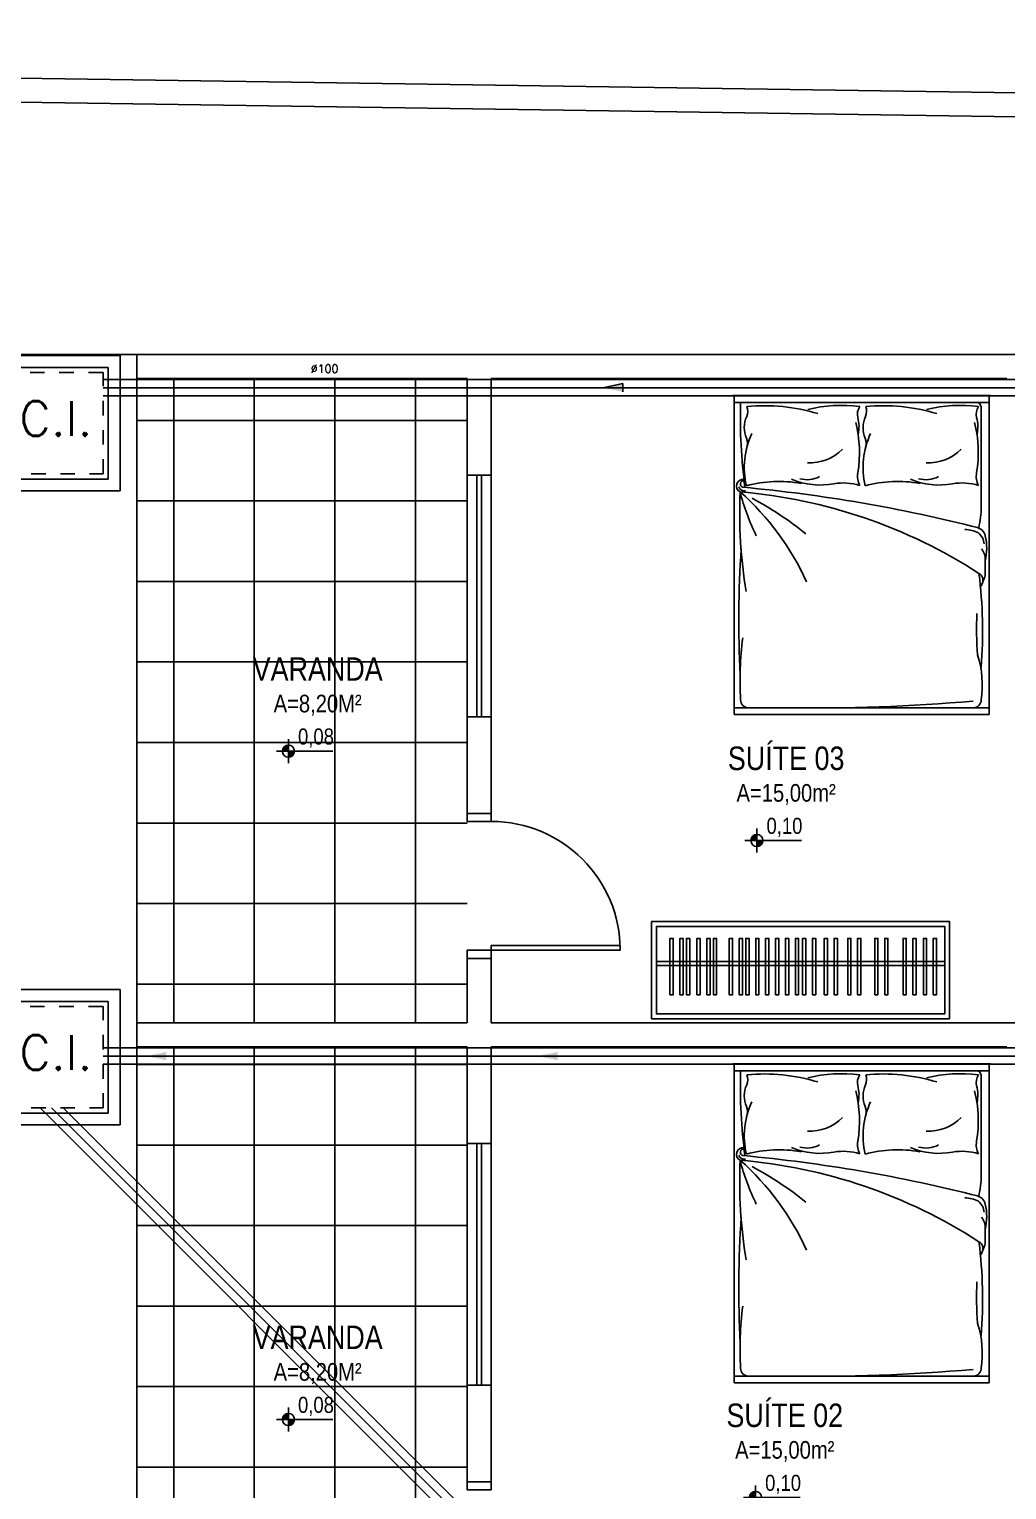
# Model space of a CAD drawing. Header units: millimetres. Extents: x 4156 to 4603, y 996 to 1078.
# Drawn here: x 4184.84 to 4191.52, y 1062.37 to 1072.34 of the extents above; entities that cross this region are included whole.
import ezdxf
from ezdxf.enums import TextEntityAlignment as Align

# ---------------------------------------------------------------- set-up
doc = ezdxf.new("R2010")
doc.units = ezdxf.units.MM
doc.header["$LTSCALE"] = 20
doc.linetypes.add('HIDDEN', pattern=[0.375, 0.25, -0.125])
doc.linetypes.add('HIDDEN2', pattern=[0.1875, 0.125, -0.0625])
for name, color, linetype in [('-HIDRO', 8, 'Continuous'), ('ARREDI_attrezzature', 175, 'Continuous'), ('COTA', 7, 'Continuous'), ('E-txt-g', 3, 'Continuous'), ('Esgoto', 5, 'Continuous'), ('HIDROGRAFIA', 4, 'Continuous'), ('Texto-Tubos', 7, 'Continuous'), ('TigreCad', 3, 'Continuous')]:
    doc.layers.add(name, color=color, linetype=linetype)
doc.layers.add('E-Txt-W', color=7, linetype='Continuous', lineweight=20)
doc.styles.add('F2', font='ARIALN.TTF')
doc.styles.add('R80', font='simplex.shx', dxfattribs={"height": 12})
doc.styles.add('REG60', font='romans.shx', dxfattribs={"width": 0.8, "height": 0.15})
doc.styles.add('REG80', font='romans.shx', dxfattribs={"width": 0.8, "height": 0.2})
doc.styles.add('TCTUBOS-TXT', font='txt.shx')

# ---------------------------------------------------------------- blocks, each defined once
blk = doc.blocks.new('TXT-AMB75')
at = {"layer": 'E-txt-g', "style": 'REG80', "width": 0.8, "flags": 8}
blk.add_attdef('TXT', text='', height=0.2, dxfattribs=at).set_placement((0.005, 0.296), align=Align.CENTER)
at = {"layer": 'E-Txt-W', "style": 'REG60', "width": 0.8, "flags": 8}
blk.add_attdef('TXT', text='', height=0.15, dxfattribs=at).set_placement((0.005, 0.027), align=Align.CENTER)
blk = doc.blocks.new('NV')
at = {"color": 4, "linetype": 'ByBlock', "ltscale": 0.5}
for p, q in [((-1.414, -0.142), (-1.414, 0.107)), ((-1.539, -0.018), (-0.953, -0.018))]:
    blk.add_line(p, q, dxfattribs=at)
at = {"color": 4, "ltscale": 2.5}
blk.add_circle((-1.414, -0.018), 0.0622, dxfattribs=at)
at = {"color": 4}
for points in [[(-1.414, -0.018), (-1.458, 0.026), (-1.476, -0.018), (-1.472, 0.006)], [(-1.414, -0.018), (-1.414, 0.045), (-1.458, 0.026), (-1.438, 0.04)], [(-1.414, -0.018), (-1.352, -0.018), (-1.37, -0.062), (-1.357, -0.041)], [(-1.414, -0.018), (-1.37, -0.062), (-1.414, -0.08), (-1.39, -0.075)]]:
    blk.add_solid(points, dxfattribs=at)
at = {"layer": 'E-Txt-W', "color": 4, "ltscale": 2.5, "style": 'F2'}
blk.add_attdef('COTAPISO', (-1.306, 0.073), '', height=0.15, dxfattribs=at)
blk = doc.blocks.new('cama')
at = {"layer": 'ARREDI_attrezzature', "color": 8}
for p, q in [((0.8658, 1.0458), (-0.7169, 1.0458)), ((-0.7169, 1.0458), (-0.7169, -0.9357)), ((-0.7169, 1.0033), (0.8658, 1.0033)), ((0.8658, 1.0458), (0.8658, -0.9357)), ((0.8164, 0.3554), (0.8164, 0.9638)), ((0.8411, -0.0623), (0.8411, 0.0347)), ((0.8381, -0.0794), (0.8164, -0.1381)), ((-0.7169, -0.8932), (0.8658, -0.8932)), ((-0.7169, -0.9357), (0.8658, -0.9357))]:
    blk.add_line(p, q, dxfattribs=at)
for centre, radius, start, end in [((2.6377, 0.909), 3.3165, 178.37032, 187.53223), ((0.767, 0.9638), 0.0494, 360, 53.1301), ((-0.4874, 0.846), 0.167, 155.78773, 202.88083), ((-0.7139, 0.9478), 0.0814, 335.78773, 21.71238), ((-0.533, -0.1796), 1.1623, 73.20165, 95.19902), ((-0.0531, 0.1009), 0.8832, 82.50994, 103.57317), ((0.1262, 0.9306), 0.0789, 144.37876, 195.19877), ((-0.1606, 0.8526), 0.2183, 347.31196, 15.19877), ((0.25, 0.846), 0.167, 155.78773, 202.88083), ((0.0234, 0.9478), 0.0814, 335.78773, 21.71238), ((0.2043, -0.1796), 1.1623, 73.20165, 95.19902), ((0.6843, 0.1009), 0.8832, 82.50994, 103.57317), ((0.8636, 0.9306), 0.0789, 144.37876, 195.19877), ((0.5767, 0.8526), 0.2183, 347.31196, 15.19877), ((-0.6976, 0.6922), 0.7583, 350.37112, 14.25995), ((0.0398, 0.6922), 0.7583, 350.37112, 14.25995), ((-0.1504, 0.598), 0.5042, 155.11795, 192.98619), ((-0.7194, 0.748), 0.0848, 339.01609, 22.88083), ((0.5869, 0.598), 0.5042, 155.11795, 192.98619), ((0.0179, 0.748), 0.0848, 339.01609, 22.88083), ((-0.2514, 0.9178), 0.291, 267.82948, 315.00983), ((0.486, 0.9178), 0.291, 267.82948, 315.00983), ((0.1752, 0.5442), 0.1269, 170.37112, 206.96494), ((0.9125, 0.5442), 0.1269, 170.37112, 206.96494), ((-0.6623, 0.4839), 0.0409, 81.6091, 243.93818), ((-0.6505, 0.4938), 0.0409, 202.60519, 274.49888), ((-0.6586, 0.4964), 0.0206, 81.29147, 258.1256), ((-1.5235, -8.8752), 9.3909, 75.67156, 84.74188), ((-0.4381, -0.2522), 0.7645, 79.7638, 105.44974), ((-0.1846, 0.9358), 0.446, 246.68784, 281.12174), ((-0.2643, 0.6896), 0.1667, 254.14067, 297.6985), ((-0.0423, 0.1583), 0.3445, 72.35976, 99.39259), ((0.2993, -0.2522), 0.7645, 79.7638, 105.44974), ((0.5528, 0.9358), 0.446, 246.68784, 281.12174), ((0.473, 0.6896), 0.1667, 254.14067, 297.6985), ((0.695, 0.1583), 0.3445, 72.35976, 99.39259), ((2.2792, 0.3177), 2.9624, 177.49407, 189.50941), ((-1.7845, -0.7988), 1.6648, 24.38327, 48.45325), ((-0.9479, -2.7638), 3.2221, 57.09539, 85.23633), ((0.6516, 0.784), 1.3739, 194.18939, 206.30958), ((-1.5808, -1.4319), 2.0816, 51.03759, 62.08563), ((0.1886, 0.3639), 0.6279, 347.08904, 359.23129), ((0.7005, -0.0173), 0.232, 65.03386, 86.464), ((0.7739, 0.1597), 0.0692, 12.88269, 78.38686), ((0.7349, 0.1156), 0.1001, 4.6849, 50.59841), ((5.7695, -0.3535), 6.4581, 176.0268, 182.97615), ((0.7348, 0.0283), 0.1065, 356.60169, 37.7302), ((0.499, 0.0969), 0.3512, 346.92865, 12.88269), ((-2.1135, -0.4201), 2.9383, 355.67002, 7.06799), ((0.7774, -0.1012), 0.0494, 339.7541, 59.48722), ((0.7917, -0.0623), 0.0494, 339.7541, 360), ((0.7917, -0.0623), 0.0494, 339.7541, 360), ((2.6561, -0.4101), 1.869, 176.84129, 184.7569), ((1.4933, -0.7256), 2.174, 172.94813, 183.11738), ((0.2054, -0.7537), 0.6176, 351.61548, 17.78703), ((-0.628, -0.8438), 0.0494, 180, 270), ((-0.2247, 10.5395), 11.4341, 269.10868, 274.97619), ((0.767, -0.8438), 0.0494, 270, 360)]:
    blk.add_arc(centre, radius, start, end, dxfattribs=at)
at = {"layer": 'COTA', "color": 8, "linetype": 'Continuous'}
blk.add_line((0.8744, 1.0458), (-0.7256, 1.0458), dxfattribs=at)
blk = doc.blocks.new('inp_cx')
for p, q in [((40, 40), (-40, 40)), ((-40, 40), (-40, -40)), ((40, -40), (40, 40)), ((-40, -40), (40, -40))]:
    blk.add_line(p, q)
at = {"color": 1, "linetype": 'Continuous', "ltscale": 0.5}
for p, q in [((33, 33), (-33, 33)), ((-33, 33), (-33, -33)), ((33, -33), (33, 33)), ((-33, -33), (33, -33))]:
    blk.add_line(p, q, dxfattribs=at)
at = {"color": 1, "linetype": 'HIDDEN', "ltscale": 0.5}
for p, q in [((30, 30), (-30, 30)), ((-30, 30), (-30, -30)), ((30, -30), (30, 30)), ((-30, -30), (30, -30))]:
    blk.add_line(p, q, dxfattribs=at)
at = {"style": 'R80'}
blk.add_text('C.I.', height=20.592, dxfattribs=at).set_placement((-19.56, -7.5))

msp = doc.modelspace()

# ---------------------------------------------------------------- hatches: boundary and pattern name
at = {"layer": '-HIDRO'}
h = msp.add_hatch(dxfattribs=at)
h.set_pattern_fill('ANSI37,_O', color=256, scale=4.4, angle=45)
h.set_pattern_definition([(90, (1828.53146, 654.4225), (-0.55, 3e-16), []), (180, (1828.53146, 654.4225), (-3e-16, -0.55), [])])
h.paths.add_polyline_path([(4187.8349, 1060.8284), (4185.5799, 1060.8284), (4185.5799, 1056.4284), (4187.8349, 1056.4284)])
h.paths.add_polyline_path([(4186.6555, 1058.2835, -1), (4186.5734, 1058.2835, -1)], flags=16)
h.paths.add_polyline_path([(4187.8349, 1065.3934), (4185.5799, 1065.3934), (4185.5799, 1060.9934), (4187.8349, 1060.9934)])
h.paths.add_polyline_path([(4187.8349, 1069.9584), (4185.5799, 1069.9584), (4185.5799, 1065.5584), (4187.8349, 1065.5584)])
at = {"layer": 'Esgoto'}
h = msp.add_hatch(color=256, dxfattribs=at)
h.paths.add_polyline_path([(4188.8985, 1069.8959), (4188.8984, 1069.9238), (4188.761, 1069.8955)])
h.paths.add_polyline_path([(4188.8986, 1069.868), (4188.8985, 1069.8959), (4188.761, 1069.8955)])
h = msp.add_hatch(color=256, dxfattribs=at)
h.paths.add_polyline_path([(4185.7803, 1065.3309), (4185.7802, 1065.3588), (4185.6428, 1065.3305)])
h.paths.add_polyline_path([(4185.7804, 1065.303), (4185.7803, 1065.3309), (4185.6428, 1065.3305)])
h = msp.add_hatch(color=256, dxfattribs=at)
h.paths.add_polyline_path([(4188.4527, 1065.3309), (4188.4527, 1065.3588), (4188.3152, 1065.3305)])
h.paths.add_polyline_path([(4188.4528, 1065.303), (4188.4527, 1065.3309), (4188.3152, 1065.3305)])

# ---------------------------------------------------------------- linework, layer by layer
at = {"layer": '-HIDRO', "linetype": 'Continuous'}
for p, q in [((4195.279, 1071.8571), (4162.0568, 1072.3448)), ((4195.1152, 1071.6945), (4162.1821, 1072.18)), ((4193.4999, 1070.1234), (4185.5799, 1070.1234)), ((4187.8349, 1069.9584), (4185.5799, 1069.9584)), ((4187.8349, 1069.9584), (4187.8349, 1069.2984)), ((4191.5199, 1069.9584), (4187.9999, 1069.9584)), ((4187.9999, 1069.9584), (4187.9999, 1069.2984)), ((4187.9999, 1069.2984), (4187.8349, 1069.2984)), ((4187.8349, 1067.6484), (4187.8349, 1066.9884)), ((4187.9999, 1067.6484), (4187.8349, 1067.6484)), ((4187.9999, 1067.6484), (4187.9999, 1066.9884)), ((4187.9999, 1066.9884), (4187.8349, 1066.9884)), ((4187.8349, 1065.9984), (4187.8349, 1065.5584)), ((4187.9999, 1065.9984), (4187.8349, 1065.9984)), ((4187.9999, 1065.9984), (4187.9999, 1065.5584)), ((4187.8349, 1065.5584), (4185.5799, 1065.5584)), ((4193.3349, 1065.5584), (4187.9999, 1065.5584)), ((4187.8349, 1065.3934), (4185.5799, 1065.3934)), ((4187.8349, 1065.3934), (4187.8349, 1064.7334)), ((4191.5199, 1065.3934), (4187.9999, 1065.3934)), ((4187.9999, 1065.3934), (4187.9999, 1064.7334)), ((4187.8349, 1063.0834), (4187.8349, 1062.4234)), ((4187.9999, 1063.0834), (4187.8349, 1063.0834)), ((4187.9999, 1063.0834), (4187.9999, 1062.4234)), ((4187.9999, 1062.4234), (4187.8349, 1062.4234))]:
    msp.add_line(p, q, dxfattribs=at)
at = {"layer": '-HIDRO'}
for p, q in [((4184.4799, 1070.1234), (4185.5799, 1070.1234)), ((4185.5799, 1070.1234), (4185.5799, 1056.4284)), ((4187.8349, 1067.6484), (4187.8349, 1069.2984)), ((4187.9999, 1067.6484), (4187.9999, 1069.2984)), ((4187.9999, 1064.7334), (4187.8349, 1064.7334)), ((4187.8349, 1063.0834), (4187.8349, 1064.7334)), ((4187.9999, 1063.0834), (4187.9999, 1064.7334))]:
    msp.add_line(p, q, dxfattribs=at)
at = {"layer": '-HIDRO', "linetype": 'HIDDEN'}
for p, q in [((4187.9009, 1067.6484), (4187.9009, 1069.2984)), ((4187.9339, 1067.6484), (4187.9339, 1069.2984)), ((4187.9009, 1063.0834), (4187.9009, 1064.7334)), ((4187.9339, 1063.0834), (4187.9339, 1064.7334))]:
    msp.add_line(p, q, dxfattribs=at)
at = {"layer": '-HIDRO', "ltscale": 0.5}
for p, q in [((4191.0966, 1065.9776), (4189.1274, 1065.9776)), ((4191.0966, 1065.9501), (4189.1274, 1065.9501))]:
    msp.add_line(p, q, dxfattribs=at)
at = {"layer": '-HIDRO'}
for points in [[(4187.9999, 1066.9884), (4187.9999, 1066.9334), (4187.8349, 1066.9334), (4187.8349, 1066.9884)], [(4187.9999, 1065.9984), (4187.9999, 1066.0534), (4187.8349, 1066.0534), (4187.8349, 1065.9984)], [(4187.9999, 1062.4234), (4187.9999, 1062.3684), (4187.8349, 1062.3684), (4187.8349, 1062.4234)]]:
    msp.add_lwpolyline(points, dxfattribs=at)
for points in [[(4191.1296, 1065.5854), (4189.0944, 1065.5854), (4189.0944, 1066.2497), (4191.1296, 1066.2497)], [(4191.0966, 1065.6184), (4189.1274, 1065.6184), (4189.1274, 1066.2167), (4191.0966, 1066.2167)], [(4187.9999, 1066.0534), (4188.8799, 1066.0534), (4188.8799, 1066.0864), (4187.9999, 1066.0864)]]:
    msp.add_lwpolyline(points, close=True, dxfattribs=at)
at = {"layer": '-HIDRO', "ltscale": 0.5}
for points in [[(4189.2199, 1065.7497), (4189.2419, 1065.7497), (4189.2419, 1066.1347), (4189.2199, 1066.1347)], [(4189.2876, 1065.7497), (4189.3096, 1065.7497), (4189.3096, 1066.1347), (4189.2876, 1066.1347)], [(4189.3547, 1065.7497), (4189.3327, 1065.7497), (4189.3327, 1066.1347), (4189.3547, 1066.1347)], [(4189.4041, 1065.7497), (4189.4261, 1065.7497), (4189.4261, 1066.1347), (4189.4041, 1066.1347)], [(4189.4718, 1065.7497), (4189.4938, 1065.7497), (4189.4938, 1066.1347), (4189.4718, 1066.1347)], [(4189.5389, 1065.7497), (4189.5169, 1065.7497), (4189.5169, 1066.1347), (4189.5389, 1066.1347)], [(4189.6251, 1065.7497), (4189.6471, 1065.7497), (4189.6471, 1066.1347), (4189.6251, 1066.1347)], [(4189.6928, 1065.7497), (4189.7148, 1065.7497), (4189.7148, 1066.1347), (4189.6928, 1066.1347)], [(4189.7599, 1065.7497), (4189.7379, 1065.7497), (4189.7379, 1066.1347), (4189.7599, 1066.1347)], [(4189.8276, 1065.7497), (4189.8056, 1065.7497), (4189.8056, 1066.1347), (4189.8276, 1066.1347)], [(4189.8953, 1065.7497), (4189.8733, 1065.7497), (4189.8733, 1066.1347), (4189.8953, 1066.1347)], [(4189.963, 1065.7497), (4189.941, 1065.7497), (4189.941, 1066.1347), (4189.963, 1066.1347)], [(4190.0308, 1065.7497), (4190.0088, 1065.7497), (4190.0088, 1066.1347), (4190.0308, 1066.1347)], [(4190.0985, 1065.7497), (4190.0765, 1065.7497), (4190.0765, 1066.1347), (4190.0985, 1066.1347)], [(4190.1253, 1065.7497), (4190.1473, 1065.7497), (4190.1473, 1066.1347), (4190.1253, 1066.1347)], [(4190.193, 1065.7497), (4190.215, 1065.7497), (4190.215, 1066.1347), (4190.193, 1066.1347)], [(4190.2734, 1065.7497), (4190.2954, 1065.7497), (4190.2954, 1066.1347), (4190.2734, 1066.1347)], [(4190.3411, 1065.7497), (4190.3631, 1065.7497), (4190.3631, 1066.1347), (4190.3411, 1066.1347)], [(4190.4337, 1065.7497), (4190.4557, 1065.7497), (4190.4557, 1066.1347), (4190.4337, 1066.1347)], [(4190.5014, 1065.7497), (4190.5234, 1065.7497), (4190.5234, 1066.1347), (4190.5014, 1066.1347)], [(4190.6185, 1065.7497), (4190.6405, 1065.7497), (4190.6405, 1066.1347), (4190.6185, 1066.1347)], [(4190.6862, 1065.7497), (4190.7082, 1065.7497), (4190.7082, 1066.1347), (4190.6862, 1066.1347)], [(4190.8113, 1065.7497), (4190.8333, 1065.7497), (4190.8333, 1066.1347), (4190.8113, 1066.1347)], [(4190.879, 1065.7497), (4190.901, 1065.7497), (4190.901, 1066.1347), (4190.879, 1066.1347)], [(4190.9506, 1065.7497), (4190.9726, 1065.7497), (4190.9726, 1066.1347), (4190.9506, 1066.1347)], [(4191.0183, 1065.7497), (4191.0403, 1065.7497), (4191.0403, 1066.1347), (4191.0183, 1066.1347)]]:
    msp.add_lwpolyline(points, close=True, dxfattribs=at)
at = {"layer": '-HIDRO'}
msp.add_arc((4187.9999, 1066.0534), 0.88, 360, 90, dxfattribs=at)
at = {"layer": 'Esgoto'}
for p, q in [((4193.2703, 1069.8955), (4185.3502, 1069.8955)), ((4188.8984, 1069.9238), (4188.761, 1069.8955)), ((4188.8984, 1069.9238), (4188.8986, 1069.868)), ((4193.2703, 1065.3305), (4185.3491, 1065.3305)), ((4184.998, 1064.9764), (4189.209, 1060.7655))]:
    msp.add_line(p, q, dxfattribs=at)
at = {"layer": 'TigreCad'}
for p, q in [((4191.9451, 1069.9514), (4185.3502, 1069.9514)), ((4191.9451, 1069.8396), (4185.3502, 1069.8396)), ((4191.9451, 1065.3864), (4185.3491, 1065.3864)), ((4191.9451, 1065.2746), (4185.3491, 1065.2746)), ((4189.1037, 1060.7917), (4184.919, 1064.9764)), ((4189.1827, 1060.8708), (4185.0771, 1064.9764))]:
    msp.add_line(p, q, dxfattribs=at)

# ---------------------------------------------------------------- block references
at = {"layer": '-HIDRO', "linetype": 'HIDDEN2', "xscale": 1.1, "yscale": 1.1, "zscale": 1.1}
for p in [(4190.4475, 1068.6925), (4190.4475, 1064.1275)]:
    msp.add_blockref('cama', p, dxfattribs=at)
at = {"layer": '-HIDRO'}
ref = msp.add_blockref('TXT-AMB75', (4186.81, 1067.657), dxfattribs=dict(at, xscale=0.8019000000000002, yscale=0.8019000000000002, zscale=0.8019000000000002))
ref.add_attrib('TXT', 'VARANDA', dxfattribs={"layer": 'E-txt-g', "color": 2, "height": 0.16038, "style": 'F2'}).set_placement((4186.8144, 1067.8947), align=Align.CENTER)
ref.add_attrib('TXT', 'A=8,20M²', dxfattribs={"layer": 'E-Txt-W', "height": 0.12029, "style": 'F2'}).set_placement((4186.8144, 1067.6787), align=Align.CENTER)
ref = msp.add_blockref('NV', (4187.5479, 1067.4252), dxfattribs=dict(at, xscale=0.66, yscale=0.66, zscale=0.66))
ref.add_attrib('COTAPISO', '0,08', (4186.6802, 1067.4586), dxfattribs={"layer": 'E-Txt-W', "color": 4, "ltscale": 2.5, "height": 0.11, "style": 'F2'})
ref = msp.add_blockref('TXT-AMB75', (4190.0089, 1067.0468), dxfattribs=dict(at, xscale=0.8019000000000002, yscale=0.8019000000000002, zscale=0.8019000000000002))
ref.add_attrib('TXT', 'SUÍTE 03', dxfattribs={"layer": 'E-txt-g', "color": 2, "height": 0.16038, "style": 'F2'}).set_placement((4190.0133, 1067.2846), align=Align.CENTER)
ref.add_attrib('TXT', 'A=15,00m²', dxfattribs={"layer": 'E-Txt-W', "height": 0.12029, "style": 'F2'}).set_placement((4190.0133, 1067.0686), align=Align.CENTER)
ref = msp.add_blockref('NV', (4190.7468, 1066.8151), dxfattribs=dict(at, xscale=0.66, yscale=0.66, zscale=0.66))
ref.add_attrib('COTAPISO', '0,10', (4189.8791, 1066.8485), dxfattribs={"layer": 'E-Txt-W', "color": 4, "ltscale": 2.5, "height": 0.11, "style": 'F2'})
ref = msp.add_blockref('TXT-AMB75', (4186.81, 1063.092), dxfattribs=dict(at, xscale=0.8019000000000002, yscale=0.8019000000000002, zscale=0.8019000000000002))
ref.add_attrib('TXT', 'VARANDA', dxfattribs={"layer": 'E-txt-g', "color": 2, "height": 0.16038, "style": 'F2'}).set_placement((4186.8144, 1063.3297), align=Align.CENTER)
ref.add_attrib('TXT', 'A=8,20M²', dxfattribs={"layer": 'E-Txt-W', "height": 0.12029, "style": 'F2'}).set_placement((4186.8144, 1063.1137), align=Align.CENTER)
ref = msp.add_blockref('NV', (4187.5479, 1062.8602), dxfattribs=dict(at, xscale=0.66, yscale=0.66, zscale=0.66))
ref.add_attrib('COTAPISO', '0,08', (4186.6802, 1062.8936), dxfattribs={"layer": 'E-Txt-W', "color": 4, "ltscale": 2.5, "height": 0.11, "style": 'F2'})
ref = msp.add_blockref('TXT-AMB75', (4189.9995, 1062.5593), dxfattribs=dict(at, xscale=0.8019000000000002, yscale=0.8019000000000002, zscale=0.8019000000000002))
ref.add_attrib('TXT', 'SUÍTE 02', dxfattribs={"layer": 'E-txt-g', "color": 2, "height": 0.16038, "style": 'F2'}).set_placement((4190.0039, 1062.797), align=Align.CENTER)
ref.add_attrib('TXT', 'A=15,00m²', dxfattribs={"layer": 'E-Txt-W', "height": 0.12029, "style": 'F2'}).set_placement((4190.0039, 1062.581), align=Align.CENTER)
ref = msp.add_blockref('NV', (4190.7374, 1062.3275), dxfattribs=dict(at, xscale=0.66, yscale=0.66, zscale=0.66))
ref.add_attrib('COTAPISO', '0,10', (4189.8697, 1062.3609), dxfattribs={"layer": 'E-Txt-W', "color": 4, "ltscale": 2.5, "height": 0.11, "style": 'F2'})
at = {"layer": 'HIDROGRAFIA', "xscale": 0.01155000000025211, "yscale": 0.01154999999990196, "zscale": 0.01155}
for p in [(4185.0037, 1069.6537), (4185.0037, 1065.3229)]:
    msp.add_blockref('inp_cx', p, dxfattribs=at)

# ---------------------------------------------------------------- texts
at = {"layer": 'Texto-Tubos', "style": 'TCTUBOS-TXT'}
msp.add_text('%%C100', height=0.055, dxfattribs=at).set_placement((4186.8617, 1069.9988), align=Align.CENTER)

doc.saveas('drawing.dxf')
